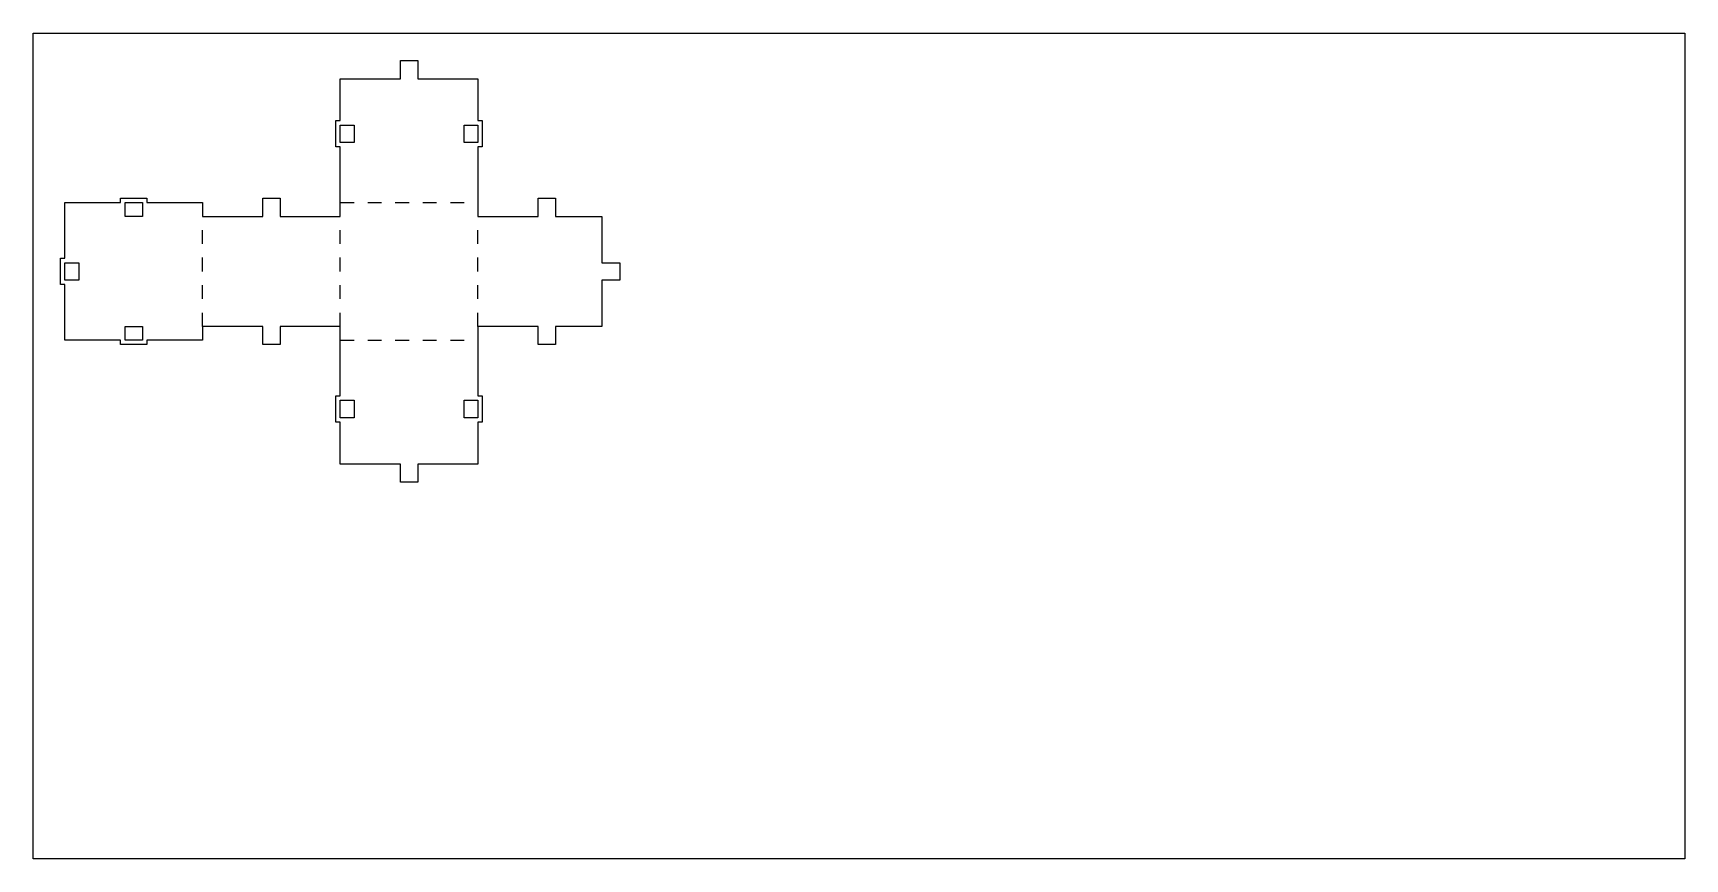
# Model space of a CAD drawing. Header units: metres. Extents: x 0 to 600, y 0 to 300.
import ezdxf

# ---------------------------------------------------------------- set-up
doc = ezdxf.new("R2010")
doc.units = ezdxf.units.M

msp = doc.modelspace()

# ---------------------------------------------------------------- linework, layer by layer
at = {"layer": '1'}
for p, q in [((133.4125, 283.4125), (133.4125, 290)), ((133.4125, 290), (139.7625, 290)), ((139.7625, 290), (139.7625, 283.4125)), ((111.5875, 268.175), (111.5875, 283.4125)), ((111.5875, 283.4125), (133.4125, 283.4125)), ((139.7625, 283.4125), (161.5875, 283.4125)), ((161.5875, 283.4125), (161.5875, 268.175)), ((110, 258.65), (110, 268.175)), ((110, 268.175), (111.5875, 268.175)), ((111.5875, 260.2375), (111.5875, 266.5875)), ((111.5875, 266.5875), (116.5875, 266.5875)), ((116.5875, 266.5875), (116.5875, 260.2375)), ((156.5875, 260.2375), (156.5875, 266.5875)), ((156.5875, 266.5875), (161.5875, 266.5875)), ((161.5875, 268.175), (163.175, 268.175)), ((161.5875, 266.5875), (161.5875, 260.2375)), ((163.175, 268.175), (163.175, 258.65)), ((111.5875, 258.65), (110, 258.65)), ((116.5875, 260.2375), (111.5875, 260.2375)), ((111.5875, 233.4125), (111.5875, 258.65)), ((161.5875, 260.2375), (156.5875, 260.2375)), ((163.175, 258.65), (161.5875, 258.65)), ((161.5875, 258.65), (161.5875, 233.4125)), ((31.825, 238.4125), (31.825, 240)), ((31.825, 240), (41.35, 240)), ((41.35, 240), (41.35, 238.4125)), ((83.4125, 233.4125), (83.4125, 240)), ((83.4125, 240), (89.7625, 240)), ((89.7625, 240), (89.7625, 233.4125)), ((183.4125, 233.4125), (183.4125, 240)), ((183.4125, 240), (189.7625, 240)), ((189.7625, 240), (189.7625, 233.4125)), ((11.5875, 218.175), (11.5875, 238.4125)), ((11.5875, 238.4125), (31.825, 238.4125)), ((33.4125, 238.4125), (39.7625, 238.4125)), ((33.4125, 233.4125), (33.4125, 238.4125)), ((39.7625, 238.4125), (39.7625, 233.4125)), ((41.35, 238.4125), (61.5875, 238.4125)), ((61.5875, 238.4125), (61.5875, 233.4125)), ((39.7625, 233.4125), (33.4125, 233.4125)), ((61.5875, 233.4125), (83.4125, 233.4125)), ((89.7625, 233.4125), (111.5875, 233.4125)), ((161.5875, 233.4125), (183.4125, 233.4125)), ((189.7625, 233.4125), (206.5875, 233.4125)), ((206.5875, 233.4125), (206.5875, 216.5875)), ((10, 208.65), (10, 218.175)), ((10, 218.175), (11.5875, 218.175)), ((11.5875, 210.2375), (11.5875, 216.5875)), ((11.5875, 216.5875), (16.5875, 216.5875)), ((16.5875, 216.5875), (16.5875, 210.2375)), ((206.5875, 216.5875), (213.175, 216.5875)), ((213.175, 216.5875), (213.175, 210.2375)), ((16.5875, 210.2375), (11.5875, 210.2375)), ((213.175, 210.2375), (206.5875, 210.2375)), ((206.5875, 210.2375), (206.5875, 193.4125)), ((11.5875, 208.65), (10, 208.65)), ((11.5875, 188.4125), (11.5875, 208.65)), ((33.4125, 188.4125), (33.4125, 193.4125)), ((33.4125, 193.4125), (39.7625, 193.4125)), ((39.7625, 193.4125), (39.7625, 188.4125)), ((83.4125, 193.4125), (61.5875, 193.4125)), ((61.5875, 193.4125), (61.5875, 188.4125)), ((83.4125, 186.825), (83.4125, 193.4125)), ((111.5875, 193.4125), (89.7625, 193.4125)), ((89.7625, 193.4125), (89.7625, 186.825)), ((111.5875, 168.175), (111.5875, 193.4125)), ((183.4125, 193.4125), (161.5875, 193.4125)), ((161.5875, 193.4125), (161.5875, 168.175)), ((183.4125, 186.825), (183.4125, 193.4125)), ((206.5875, 193.4125), (189.7625, 193.4125)), ((189.7625, 193.4125), (189.7625, 186.825)), ((31.825, 188.4125), (11.5875, 188.4125)), ((31.825, 186.825), (31.825, 188.4125)), ((41.35, 186.825), (31.825, 186.825)), ((39.7625, 188.4125), (33.4125, 188.4125)), ((61.5875, 188.4125), (41.35, 188.4125)), ((41.35, 188.4125), (41.35, 186.825)), ((89.7625, 186.825), (83.4125, 186.825)), ((189.7625, 186.825), (183.4125, 186.825)), ((110, 158.65), (110, 168.175)), ((110, 168.175), (111.5875, 168.175)), ((161.5875, 168.175), (163.175, 168.175)), ((163.175, 168.175), (163.175, 158.65)), ((111.5875, 160.2375), (111.5875, 166.5875)), ((111.5875, 166.5875), (116.5875, 166.5875)), ((116.5875, 166.5875), (116.5875, 160.2375)), ((156.5875, 160.2375), (156.5875, 166.5875)), ((156.5875, 166.5875), (161.5875, 166.5875)), ((161.5875, 166.5875), (161.5875, 160.2375)), ((111.5875, 158.65), (110, 158.65)), ((116.5875, 160.2375), (111.5875, 160.2375)), ((111.5875, 143.4125), (111.5875, 158.65)), ((161.5875, 160.2375), (156.5875, 160.2375)), ((163.175, 158.65), (161.5875, 158.65)), ((161.5875, 158.65), (161.5875, 143.4125)), ((133.4125, 143.4125), (111.5875, 143.4125)), ((133.4125, 136.825), (133.4125, 143.4125)), ((161.5875, 143.4125), (139.7625, 143.4125)), ((139.7625, 143.4125), (139.7625, 136.825)), ((139.7625, 136.825), (133.4125, 136.825))]:
    msp.add_line(p, q, dxfattribs=at)
at = {"layer": 'fold-line'}
for p, q in [((111.5875, 238.4125), (116.5875, 238.4125)), ((121.5875, 238.4125), (126.5875, 238.4125)), ((131.5875, 238.4125), (136.5875, 238.4125)), ((141.5875, 238.4125), (146.5875, 238.4125)), ((151.5875, 238.4125), (156.5875, 238.4125)), ((61.5875, 223.4125), (61.5875, 228.4125)), ((111.5875, 223.4125), (111.5875, 228.4125)), ((161.5875, 223.4125), (161.5875, 228.4125)), ((61.5875, 213.4125), (61.5875, 218.4125)), ((111.5875, 213.4125), (111.5875, 218.4125)), ((161.5875, 213.4125), (161.5875, 218.4125)), ((61.5875, 203.4125), (61.5875, 208.4125)), ((111.5875, 203.4125), (111.5875, 208.4125)), ((161.5875, 203.4125), (161.5875, 208.4125)), ((61.5875, 193.4125), (61.5875, 198.4125)), ((111.5875, 193.4125), (111.5875, 198.4125)), ((161.5875, 193.4125), (161.5875, 198.4125)), ((111.5875, 188.4125), (116.5875, 188.4125)), ((121.5875, 188.4125), (126.5875, 188.4125)), ((131.5875, 188.4125), (136.5875, 188.4125)), ((141.5875, 188.4125), (146.5875, 188.4125)), ((151.5875, 188.4125), (156.5875, 188.4125))]:
    msp.add_line(p, q, dxfattribs=at)
at = {"layer": 'sheet_boundary'}
for p, q in [((0, 300), (600, 300)), ((0, 0), (0, 300)), ((600, 300), (600, 0)), ((600, 0), (0, 0))]:
    msp.add_line(p, q, dxfattribs=at)

doc.saveas('drawing.dxf')
